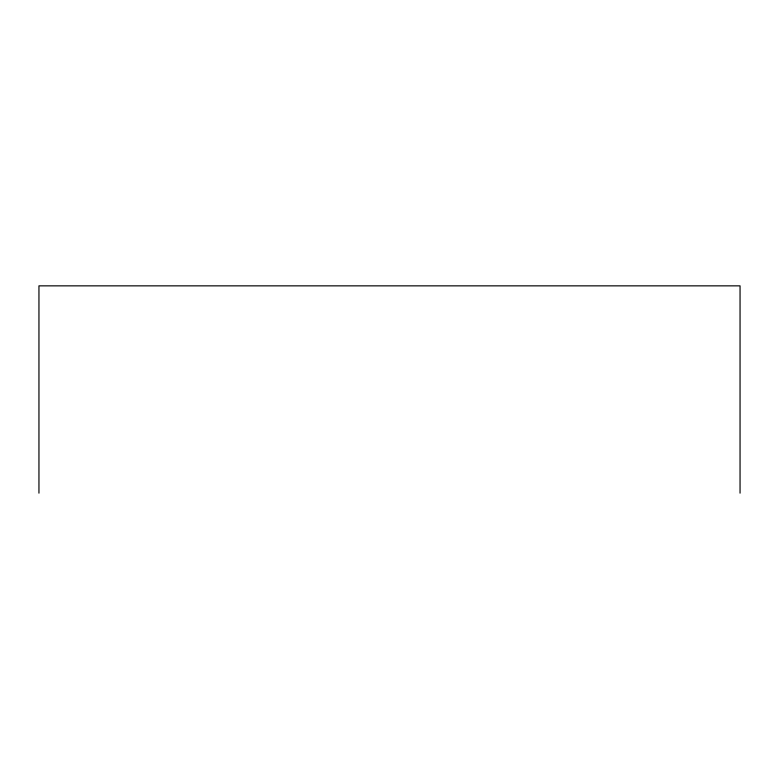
<?xml version="1.0" encoding="UTF-8"?>
<svg xmlns="http://www.w3.org/2000/svg" width="779" height="779" viewBox="0 0 779 779"><rect width="100%" height="100%" fill="white"/><g stroke="black" fill="none" stroke-linecap="round" stroke-linejoin="round"><path stroke-width="1.17" d="M740.05 493.146L740.05 285.854L38.95 285.854L38.95 493.146"/></g></svg>
